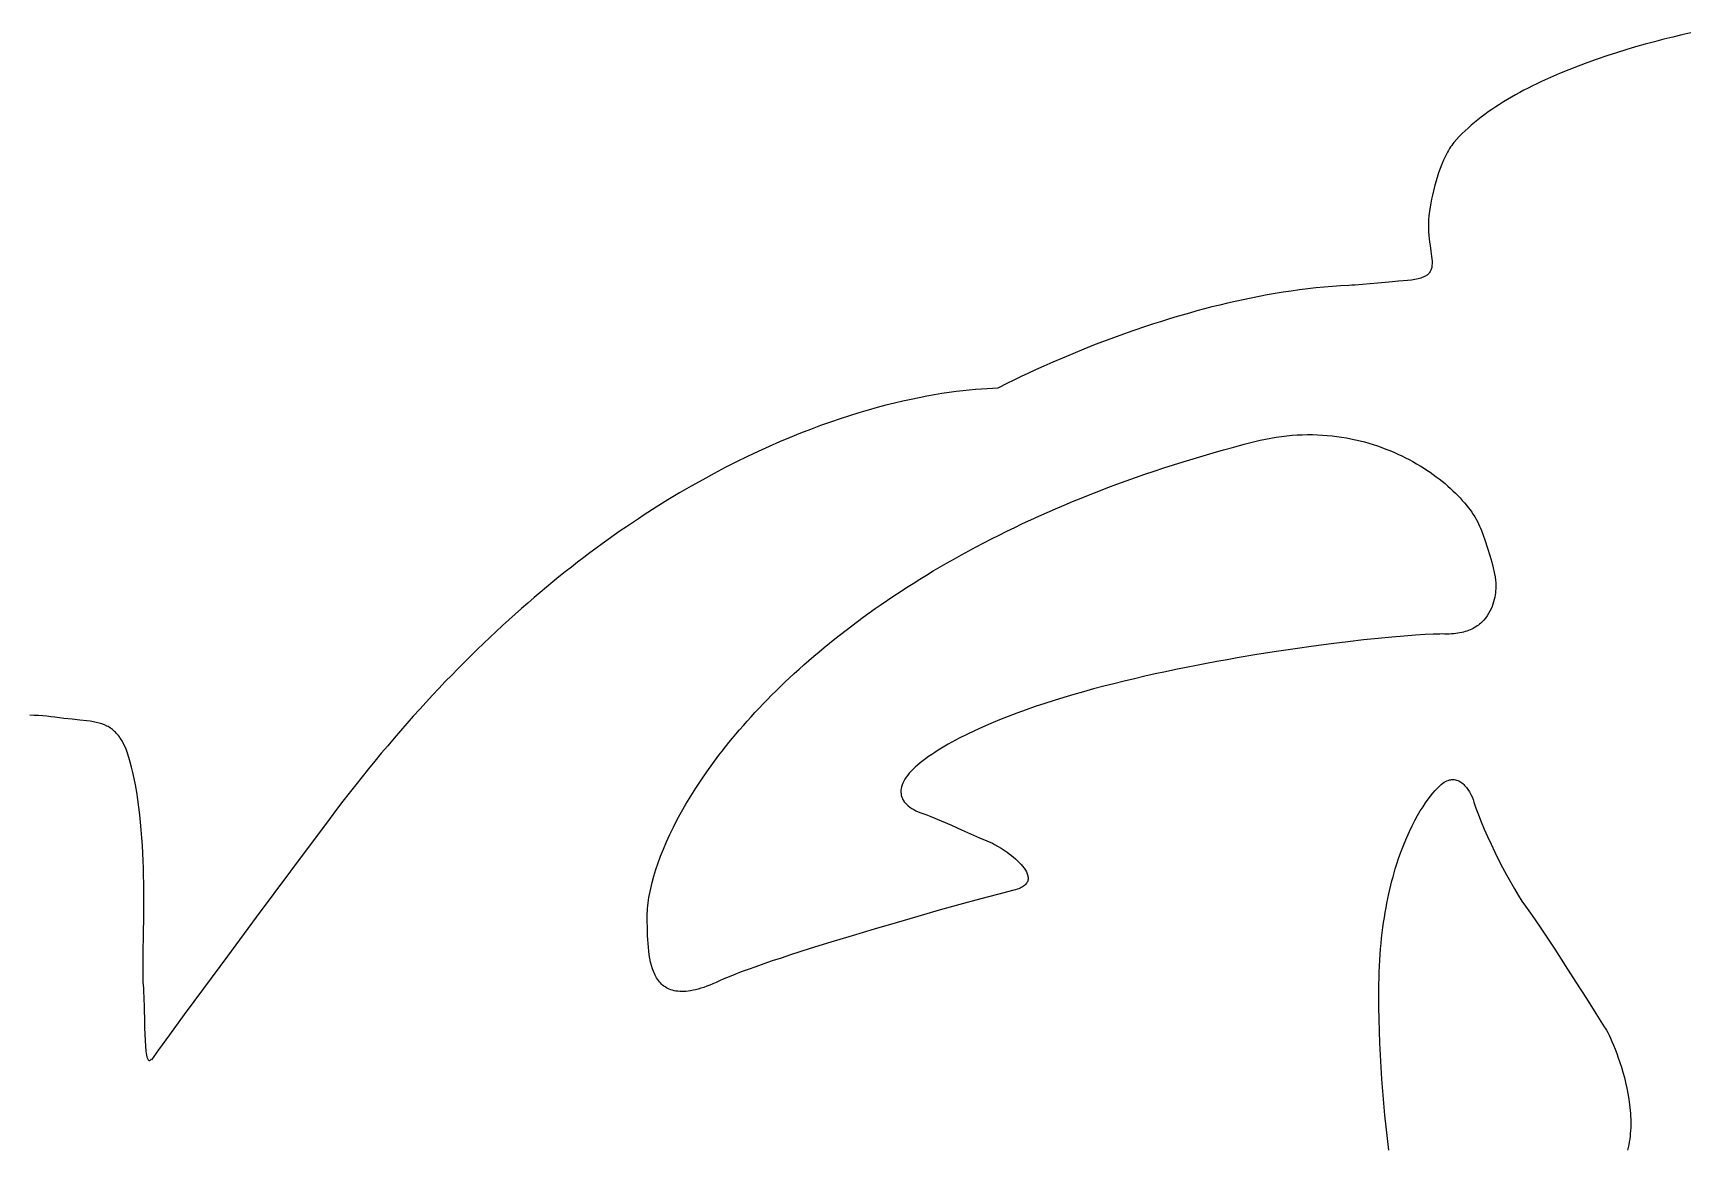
# Model space of a CAD drawing. Extents: x -599 to 1104, y -19005 to -18097.
# Drawn here: x -206.4 to 273.1, y -18479.6 to -18155.3 of the extents above; entities that cross this region are included whole.
import ezdxf

# ---------------------------------------------------------------- set-up
doc = ezdxf.new("R2010")
doc.units = 0
doc.layers.add('Layer_1', color=1, linetype='CONTINUOUS')

msp = doc.modelspace()

# ---------------------------------------------------------------- linework, layer by layer
at = {"layer": 'Layer_1'}
for points in [[(275.64, -18155.26), (273.07, -18155.84), (270.45, -18156.45), (267.78, -18157.11), (265.08, -18157.81), (262.34, -18158.54), (259.58, -18159.32), (256.81, -18160.15), (254.03, -18161.01), (251.24, -18161.91), (248.45, -18162.86), (245.68, -18163.85), (242.93, -18164.88), (240.19, -18165.95), (237.49, -18167.06), (234.83, -18168.22), (232.22, -18169.41), (230.93, -18170.03), (229.65, -18170.65), (228.39, -18171.29), (227.14, -18171.94), (225.91, -18172.59), (224.7, -18173.26), (223.51, -18173.94), (222.33, -18174.63), (221.17, -18175.33), (220.04, -18176.04), (218.92, -18176.76), (217.83, -18177.49), (216.76, -18178.23), (215.72, -18178.98), (214.7, -18179.75), (213.71, -18180.52), (212.74, -18181.31), (211.8, -18182.1), (210.89, -18182.91), (210.01, -18183.73), (209.15, -18184.55), (208.33, -18185.39), (207.54, -18186.24), (206.78, -18187.1), (206.45, -18187.51), (206.12, -18187.95), (205.79, -18188.42), (205.48, -18188.9), (205.17, -18189.41), (204.87, -18189.94), (204.3, -18191.05), (203.75, -18192.22), (203.24, -18193.44), (202.75, -18194.7), (202.3, -18195.98), (201.88, -18197.28), (201.5, -18198.59), (201.14, -18199.88), (200.82, -18201.16), (200.52, -18202.4), (200.26, -18203.6), (200.04, -18204.74), (199.84, -18205.81), (199.64, -18207.14), (199.5, -18208.42), (199.41, -18209.66), (199.38, -18210.85), (199.38, -18211.99), (199.42, -18213.09), (199.5, -18214.14), (199.59, -18215.15), (199.7, -18216.11), (199.82, -18217.03), (200.07, -18218.75), (200.28, -18220.29), (200.35, -18221), (200.4, -18221.68), (200.41, -18222.31), (200.38, -18222.9), (200.3, -18223.45), (200.24, -18223.72), (200.17, -18223.97), (200.08, -18224.21), (199.98, -18224.45), (199.85, -18224.67), (199.71, -18224.89), (199.56, -18225.09), (199.38, -18225.29), (199.18, -18225.48), (198.96, -18225.66), (198.72, -18225.83), (198.46, -18225.99), (198.17, -18226.14), (197.86, -18226.28), (197.53, -18226.42), (197.17, -18226.54), (196.78, -18226.66), (196.37, -18226.77), (195.45, -18226.96), (194.42, -18227.12), (193.26, -18227.25), (191.97, -18227.34), (190.62, -18227.44), (188.88, -18227.6), (184.69, -18228.02), (182.43, -18228.24), (180.2, -18228.43), (178.1, -18228.58), (177.13, -18228.64), (176.23, -18228.67), (173.82, -18228.81), (171.42, -18228.98), (169.03, -18229.18), (166.63, -18229.42), (164.25, -18229.69), (161.87, -18229.99), (159.49, -18230.32), (157.13, -18230.67), (154.77, -18231.06), (152.43, -18231.47), (150.1, -18231.9), (147.78, -18232.36), (145.47, -18232.84), (143.18, -18233.34), (140.91, -18233.86), (138.66, -18234.4), (136.42, -18234.96), (134.21, -18235.53), (132.01, -18236.12), (129.84, -18236.72), (127.7, -18237.33), (125.57, -18237.96), (123.48, -18238.59), (121.41, -18239.24), (119.37, -18239.89), (117.35, -18240.55), (113.42, -18241.88), (109.62, -18243.23), (105.97, -18244.58), (102.46, -18245.92), (99.11, -18247.24), (95.93, -18248.54), (92.93, -18249.8), (90.11, -18251.01), (87.49, -18252.17), (85.08, -18253.26), (82.88, -18254.29), (80.91, -18255.22), (79.16, -18256.06), (76.42, -18257.43), (74.72, -18258.3), (74.13, -18258.61), (74.13, -18258.61), (72.62, -18258.66), (71.02, -18258.74), (69.36, -18258.84), (67.62, -18258.98), (65.81, -18259.14), (63.93, -18259.34), (61.98, -18259.58), (59.97, -18259.85), (57.89, -18260.17), (55.74, -18260.52), (53.54, -18260.91), (51.27, -18261.35), (48.94, -18261.83), (46.55, -18262.36), (44.1, -18262.94), (41.6, -18263.56), (39.04, -18264.24), (36.43, -18264.97), (33.76, -18265.76), (31.05, -18266.6), (28.28, -18267.5), (25.46, -18268.46), (22.6, -18269.48), (19.69, -18270.56), (16.73, -18271.71), (13.74, -18272.92), (10.69, -18274.2), (7.61, -18275.55), (4.49, -18276.97), (1.33, -18278.46), (-1.87, -18280.03), (-5.11, -18281.67), (-8.38, -18283.39), (-11.68, -18285.19), (-15.02, -18287.06), (-18.38, -18289.02), (-21.78, -18291.06), (-25.2, -18293.19), (-28.66, -18295.41), (-30.39, -18296.55), (-32.13, -18297.71), (-33.88, -18298.89), (-35.64, -18300.1), (-37.4, -18301.33), (-39.16, -18302.59), (-40.93, -18303.86), (-42.71, -18305.16), (-44.49, -18306.49), (-46.28, -18307.84), (-48.07, -18309.21), (-49.87, -18310.6), (-51.67, -18312.03), (-53.47, -18313.47), (-55.28, -18314.94), (-57.09, -18316.44), (-58.91, -18317.96), (-60.73, -18319.5), (-62.56, -18321.08), (-64.39, -18322.67), (-66.22, -18324.3), (-68.05, -18325.95), (-69.89, -18327.62), (-71.73, -18329.33), (-73.57, -18331.06), (-75.42, -18332.81), (-77.26, -18334.6), (-79.11, -18336.41), (-80.97, -18338.25), (-82.82, -18340.12), (-84.67, -18342.01), (-86.53, -18343.94), (-88.39, -18345.89), (-90.25, -18347.87), (-92.11, -18349.88), (-93.97, -18351.92), (-95.83, -18353.99), (-97.69, -18356.09), (-99.55, -18358.21), (-101.42, -18360.37), (-103.28, -18362.56), (-105.14, -18364.78), (-107.01, -18367.03), (-108.87, -18369.3), (-110.73, -18371.61), (-112.59, -18373.96), (-114.45, -18376.33), (-116.31, -18378.73), (-118.17, -18381.17), (-120.02, -18383.63), (-131.56, -18399.1), (-141.49, -18412.43), (-149.89, -18423.75), (-156.85, -18433.15), (-162.45, -18440.76), (-166.77, -18446.68), (-169.91, -18451.02), (-171.95, -18453.9), (-172.19, -18453.87), (-172.28, -18453.99), (-172.37, -18454.09), (-172.46, -18454.15), (-172.54, -18454.18), (-172.62, -18454.18), (-172.7, -18454.16), (-172.77, -18454.11), (-172.84, -18454.03), (-172.97, -18453.8), (-173.09, -18453.48), (-173.2, -18453.07), (-173.3, -18452.58), (-173.39, -18452.01), (-173.47, -18451.38), (-173.6, -18449.93), (-173.71, -18448.29), (-173.79, -18446.5), (-173.86, -18444.61), (-173.91, -18442.69), (-174, -18438.91), (-174.09, -18435.58), (-174.16, -18434.21), (-174.24, -18433.1), (-174.31, -18432.26), (-174.35, -18431.32), (-174.38, -18430.26), (-174.4, -18429.1), (-174.4, -18426.5), (-174.36, -18423.53), (-174.25, -18416.69), (-174.2, -18412.89), (-174.18, -18408.88), (-174.19, -18404.71), (-174.22, -18402.57), (-174.26, -18400.4), (-174.32, -18398.21), (-174.4, -18396.01), (-174.5, -18393.78), (-174.62, -18391.55), (-174.77, -18389.32), (-174.95, -18387.08), (-175.15, -18384.85), (-175.38, -18382.63), (-175.65, -18380.42), (-175.95, -18378.23), (-176.28, -18376.07), (-176.65, -18373.93), (-177.01, -18372.09), (-177.38, -18370.37), (-177.75, -18368.78), (-178.14, -18367.32), (-178.54, -18365.96), (-178.95, -18364.72), (-179.38, -18363.58), (-179.83, -18362.54), (-180.3, -18361.6), (-180.54, -18361.16), (-180.79, -18360.74), (-181.04, -18360.35), (-181.3, -18359.97), (-181.56, -18359.62), (-181.84, -18359.28), (-182.11, -18358.97), (-182.4, -18358.67), (-182.69, -18358.39), (-182.99, -18358.12), (-183.29, -18357.87), (-183.61, -18357.64), (-183.93, -18357.42), (-184.25, -18357.22), (-184.59, -18357.02), (-184.94, -18356.85), (-185.65, -18356.52), (-186.4, -18356.25), (-187.19, -18356.01), (-188.01, -18355.8), (-188.88, -18355.63), (-189.79, -18355.47), (-190.74, -18355.33), (-192.78, -18355.1), (-195.01, -18354.87), (-197.45, -18354.61), (-198.75, -18354.46), (-200.1, -18354.28), (-201.22, -18354.14), (-202.37, -18354.01), (-203.56, -18353.91), (-204.79, -18353.81), (-206.05, -18353.74), (-207.34, -18353.67)], [(187.82, -18480.21), (187.42, -18476.84), (187.04, -18473.44), (186.69, -18470.01), (186.37, -18466.55), (186.08, -18463.07), (185.82, -18459.58), (185.6, -18456.08), (185.4, -18452.58), (185.24, -18449.08), (185.12, -18445.6), (185.03, -18442.14), (184.97, -18438.7), (184.95, -18435.29), (184.98, -18431.92), (184.98, -18431.92), (185.01, -18430.14), (185.06, -18428.39), (185.13, -18426.67), (185.22, -18424.98), (185.33, -18423.32), (185.45, -18421.69), (185.6, -18420.09), (185.75, -18418.52), (185.93, -18416.97), (186.12, -18415.46), (186.32, -18413.98), (186.54, -18412.52), (186.77, -18411.09), (187.02, -18409.69), (187.28, -18408.32), (187.55, -18406.98), (187.83, -18405.67), (188.12, -18404.38), (188.42, -18403.12), (188.74, -18401.89), (189.06, -18400.69), (189.39, -18399.51), (189.73, -18398.36), (190.07, -18397.24), (190.79, -18395.08), (191.53, -18393.02), (192.28, -18391.07), (193.06, -18389.23), (193.84, -18387.49), (194.63, -18385.85), (195.43, -18384.32), (196.22, -18382.88), (197, -18381.55), (197.78, -18380.32), (198.54, -18379.18), (199.28, -18378.14), (200, -18377.2), (200.68, -18376.35), (201.34, -18375.6), (201.96, -18374.93), (202.54, -18374.36), (203.07, -18373.89), (203.55, -18373.5), (203.98, -18373.2), (204.36, -18372.97), (204.74, -18372.78), (205.11, -18372.64), (205.48, -18372.52), (205.84, -18372.45), (206.2, -18372.41), (206.54, -18372.4), (206.89, -18372.43), (207.22, -18372.48), (207.55, -18372.56), (207.87, -18372.67), (208.18, -18372.81), (208.49, -18372.97), (208.78, -18373.16), (209.07, -18373.37), (209.35, -18373.6), (209.63, -18373.85), (209.89, -18374.11), (210.15, -18374.4), (210.39, -18374.7), (210.63, -18375.01), (210.86, -18375.33), (211.29, -18376.02), (211.68, -18376.73), (212.03, -18377.47), (212.33, -18378.22), (212.6, -18378.98), (212.88, -18379.84), (213.19, -18380.75), (213.9, -18382.66), (214.71, -18384.69), (215.6, -18386.81), (216.56, -18389), (217.59, -18391.23), (218.67, -18393.49), (219.78, -18395.73), (220.92, -18397.95), (222.06, -18400.11), (223.21, -18402.2), (224.35, -18404.18), (225.46, -18406.03), (226.54, -18407.74), (227.56, -18409.27), (228.05, -18409.96), (228.52, -18410.59), (229.51, -18411.95), (230.63, -18413.55), (231.86, -18415.36), (233.2, -18417.34), (236.08, -18421.74), (239.15, -18426.49), (242.26, -18431.36), (245.29, -18436.11), (248.08, -18440.5), (250.51, -18444.29), (250.79, -18444.75), (251.12, -18445.33), (251.48, -18446.01), (251.87, -18446.79), (252.29, -18447.67), (252.73, -18448.65), (253.18, -18449.7), (253.64, -18450.84), (254.11, -18452.05), (254.58, -18453.33), (255.04, -18454.68), (255.48, -18456.08), (255.92, -18457.53), (256.33, -18459.03), (256.71, -18460.57), (257.06, -18462.15), (257.37, -18463.75), (257.64, -18465.38), (257.87, -18467.03), (258.03, -18468.69), (258.1, -18469.52), (258.15, -18470.36), (258.18, -18471.19), (258.19, -18472.03), (258.19, -18472.86), (258.17, -18473.69), (258.13, -18474.52), (258.07, -18475.35), (257.99, -18476.17), (257.9, -18476.99), (257.78, -18477.8), (257.64, -18478.61), (257.47, -18479.41), (257.28, -18480.2)]]:
    msp.add_lwpolyline(points, dxfattribs=at)
msp.add_lwpolyline([(-27.83, -18413.53), (-27.84, -18412.84), (-27.83, -18412.12), (-27.81, -18411.39), (-27.77, -18410.65), (-27.72, -18409.88), (-27.64, -18409.1), (-27.55, -18408.31), (-27.43, -18407.5), (-27.31, -18406.67), (-27.16, -18405.83), (-26.99, -18404.98), (-26.81, -18404.11), (-26.38, -18402.33), (-25.88, -18400.49), (-25.3, -18398.6), (-24.65, -18396.66), (-23.92, -18394.67), (-23.11, -18392.64), (-22.22, -18390.56), (-21.25, -18388.44), (-20.2, -18386.28), (-19.07, -18384.07), (-17.85, -18381.84), (-16.55, -18379.57), (-15.17, -18377.26), (-13.7, -18374.93), (-12.14, -18372.57), (-10.5, -18370.19), (-8.77, -18367.78), (-6.95, -18365.34), (-6, -18364.12), (-5.04, -18362.89), (-4.05, -18361.66), (-3.03, -18360.42), (-2, -18359.18), (-0.94, -18357.94), (0.14, -18356.69), (1.24, -18355.44), (2.37, -18354.19), (3.52, -18352.93), (4.7, -18351.67), (5.9, -18350.41), (7.12, -18349.15), (8.37, -18347.89), (9.64, -18346.62), (10.93, -18345.36), (12.25, -18344.09), (13.59, -18342.82), (14.96, -18341.56), (16.35, -18340.29), (17.77, -18339.02), (19.21, -18337.76), (20.67, -18336.49), (22.16, -18335.23), (23.68, -18333.96), (25.22, -18332.7), (26.79, -18331.44), (28.38, -18330.18), (30, -18328.93), (31.64, -18327.68), (33.31, -18326.43), (35, -18325.18), (36.73, -18323.94), (38.47, -18322.7), (40.24, -18321.46), (42.04, -18320.23), (43.87, -18319), (45.72, -18317.78), (47.6, -18316.56), (49.5, -18315.35), (51.44, -18314.14), (53.4, -18312.94), (55.38, -18311.75), (57.4, -18310.56), (59.44, -18309.37), (61.5, -18308.2), (63.6, -18307.03), (65.72, -18305.87), (67.87, -18304.72), (70.05, -18303.57), (72.26, -18302.43), (74.49, -18301.3), (76.75, -18300.18), (79.04, -18299.07), (81.36, -18297.96), (83.71, -18296.87), (86.09, -18295.79), (88.49, -18294.71), (90.92, -18293.65), (93.39, -18292.59), (95.88, -18291.55), (98.4, -18290.52), (100.95, -18289.5), (103.52, -18288.49), (106.13, -18287.49), (108.77, -18286.5), (111.44, -18285.53), (114.13, -18284.57), (116.86, -18283.62), (119.62, -18282.68), (122.41, -18281.76), (125.22, -18280.85), (128.07, -18279.96), (130.95, -18279.08), (133.86, -18278.21), (136.79, -18277.36), (139.76, -18276.52), (142.76, -18275.7), (145.8, -18274.89), (148.86, -18274.1), (150.44, -18273.71), (152.01, -18273.37), (153.57, -18273.07), (155.11, -18272.81), (156.65, -18272.6), (158.18, -18272.42), (159.69, -18272.28), (161.2, -18272.18), (162.69, -18272.11), (164.16, -18272.08), (165.63, -18272.09), (167.08, -18272.13), (168.52, -18272.2), (169.94, -18272.31), (171.35, -18272.45), (172.74, -18272.62), (174.12, -18272.82), (175.49, -18273.05), (176.83, -18273.3), (178.16, -18273.59), (179.48, -18273.9), (180.77, -18274.23), (182.05, -18274.6), (183.31, -18274.98), (184.55, -18275.39), (185.78, -18275.82), (186.98, -18276.27), (188.17, -18276.74), (189.33, -18277.23), (190.48, -18277.74), (191.6, -18278.27), (192.71, -18278.81), (193.79, -18279.37), (194.85, -18279.95), (195.89, -18280.54), (196.91, -18281.14), (197.9, -18281.76), (198.87, -18282.38), (199.82, -18283.02), (200.74, -18283.67), (201.64, -18284.33), (202.51, -18284.99), (203.36, -18285.66), (204.19, -18286.34), (204.98, -18287.03), (205.76, -18287.72), (206.5, -18288.41), (207.22, -18289.11), (207.91, -18289.81), (208.57, -18290.5), (209.21, -18291.2), (209.82, -18291.9), (210.4, -18292.6), (210.94, -18293.3), (211.46, -18293.99), (211.95, -18294.68), (212.41, -18295.36), (212.84, -18296.04), (213.24, -18296.71), (213.61, -18297.38), (213.94, -18298.03), (214.24, -18298.68), (214.51, -18299.31), (214.75, -18299.94), (215.74, -18302.7), (216.56, -18305.14), (217.22, -18307.28), (217.76, -18309.16), (218.17, -18310.79), (218.49, -18312.2), (218.72, -18313.43), (218.88, -18314.49), (218.93, -18315.11), (218.96, -18315.95), (218.95, -18316.44), (218.93, -18316.97), (218.89, -18317.54), (218.82, -18318.13), (218.74, -18318.76), (218.63, -18319.4), (218.48, -18320.06), (218.31, -18320.74), (218.1, -18321.42), (217.86, -18322.11), (217.57, -18322.8), (217.25, -18323.48), (216.87, -18324.15), (216.45, -18324.81), (215.98, -18325.45), (215.46, -18326.07), (215.18, -18326.37), (214.88, -18326.66), (214.57, -18326.95), (214.24, -18327.22), (213.9, -18327.49), (213.54, -18327.74), (213.17, -18327.99), (212.78, -18328.23), (212.37, -18328.45), (211.95, -18328.66), (211.51, -18328.86), (211.05, -18329.05), (210.57, -18329.23), (210.08, -18329.39), (209.56, -18329.53), (209.03, -18329.66), (208.48, -18329.78), (207.91, -18329.87), (207.32, -18329.95), (206.71, -18330.02), (206.08, -18330.06), (205.42, -18330.09), (204.75, -18330.1), (204.05, -18330.09), (203.41, -18330.07), (202.65, -18330.08), (200.75, -18330.13), (198.38, -18330.24), (195.57, -18330.42), (192.35, -18330.67), (188.75, -18330.99), (184.79, -18331.37), (180.5, -18331.82), (175.92, -18332.35), (171.06, -18332.94), (165.96, -18333.61), (160.65, -18334.35), (155.15, -18335.17), (149.5, -18336.06), (143.72, -18337.03), (140.79, -18337.55), (137.83, -18338.08), (134.86, -18338.63), (131.88, -18339.21), (128.88, -18339.8), (125.88, -18340.42), (122.87, -18341.05), (119.87, -18341.7), (116.86, -18342.38), (113.86, -18343.08), (110.88, -18343.79), (107.9, -18344.53), (104.95, -18345.29), (102.01, -18346.07), (99.1, -18346.87), (96.22, -18347.7), (93.37, -18348.54), (90.55, -18349.41), (87.77, -18350.3), (85.04, -18351.21), (82.35, -18352.14), (79.7, -18353.1), (77.12, -18354.08), (74.58, -18355.08), (72.11, -18356.1), (69.7, -18357.15), (67.36, -18358.22), (65.09, -18359.31), (62.89, -18360.42), (60.77, -18361.56), (59.74, -18362.14), (58.73, -18362.73), (57.75, -18363.32), (56.78, -18363.91), (55.83, -18364.51), (54.91, -18365.12), (54.01, -18365.74), (53.14, -18366.36), (52.31, -18366.97), (51.53, -18367.59), (50.8, -18368.2), (50.12, -18368.8), (49.5, -18369.4), (48.92, -18370), (48.4, -18370.59), (47.93, -18371.17), (47.51, -18371.75), (47.13, -18372.32), (46.82, -18372.88), (46.55, -18373.43), (46.33, -18373.98), (46.16, -18374.51), (46.05, -18375.04), (45.98, -18375.56), (45.96, -18376.06), (46, -18376.56), (46.08, -18377.04), (46.22, -18377.51), (46.4, -18377.97), (46.64, -18378.42), (46.92, -18378.85), (47.26, -18379.27), (47.65, -18379.68), (48.08, -18380.07), (48.56, -18380.44), (49.1, -18380.8), (49.68, -18381.15), (50.32, -18381.48), (51, -18381.79), (51.73, -18382.08), (53.16, -18382.62), (54.63, -18383.2), (57.64, -18384.43), (60.66, -18385.72), (63.59, -18387.01), (68.83, -18389.34), (70.94, -18390.27), (72.59, -18390.96), (72.87, -18391.09), (73.22, -18391.26), (74.07, -18391.74), (75.1, -18392.38), (76.25, -18393.15), (76.85, -18393.57), (77.46, -18394.03), (78.07, -18394.5), (78.67, -18394.99), (79.27, -18395.5), (79.84, -18396.03), (80.38, -18396.56), (80.89, -18397.11), (81.36, -18397.65), (81.79, -18398.2), (82.16, -18398.76), (82.46, -18399.3), (82.59, -18399.57), (82.7, -18399.84), (82.79, -18400.11), (82.86, -18400.38), (82.91, -18400.64), (82.94, -18400.9), (82.95, -18401.15), (82.93, -18401.4), (82.89, -18401.65), (82.83, -18401.89), (82.74, -18402.13), (82.62, -18402.36), (82.47, -18402.59), (82.3, -18402.81), (82.09, -18403.02), (81.86, -18403.23), (81.59, -18403.43), (81.3, -18403.62), (80.97, -18403.8), (80.6, -18403.98), (80.21, -18404.15), (79.77, -18404.3), (79.3, -18404.45), (78.79, -18404.59), (74.04, -18405.83), (68.78, -18407.23), (63.12, -18408.78), (57.13, -18410.44), (50.92, -18412.2), (44.56, -18414.04), (38.16, -18415.92), (31.79, -18417.82), (25.56, -18419.72), (19.55, -18421.6), (13.85, -18423.43), (11.14, -18424.32), (8.55, -18425.18), (6.08, -18426.03), (3.74, -18426.84), (1.55, -18427.62), (-0.48, -18428.38), (-2.35, -18429.09), (-4.03, -18429.77), (-5.53, -18430.4), (-6.82, -18430.99), (-7.79, -18431.43), (-8.73, -18431.84), (-9.64, -18432.22), (-10.52, -18432.55), (-11.37, -18432.85), (-12.19, -18433.12), (-12.98, -18433.35), (-13.75, -18433.55), (-14.48, -18433.71), (-15.2, -18433.84), (-15.88, -18433.95), (-16.54, -18434.02), (-17.17, -18434.06), (-17.78, -18434.07), (-18.37, -18434.05), (-18.93, -18434.01), (-19.46, -18433.94), (-19.98, -18433.84), (-20.47, -18433.71), (-20.94, -18433.57), (-21.39, -18433.39), (-21.82, -18433.2), (-22.23, -18432.98), (-22.62, -18432.74), (-22.99, -18432.48), (-23.34, -18432.2), (-23.67, -18431.9), (-23.99, -18431.58), (-24.29, -18431.24), (-24.57, -18430.88), (-24.83, -18430.51), (-25.08, -18430.12), (-25.32, -18429.71), (-25.54, -18429.29), (-25.74, -18428.86), (-25.93, -18428.41), (-26.11, -18427.96), (-26.28, -18427.49), (-26.58, -18426.51), (-26.83, -18425.5), (-27.04, -18424.46), (-27.22, -18423.39), (-27.36, -18422.3), (-27.48, -18421.19), (-27.57, -18420.08), (-27.64, -18418.96), (-27.69, -18417.85), (-27.77, -18415.65), (-27.83, -18413.53)], close=True, dxfattribs=at)

doc.saveas('drawing.dxf')
